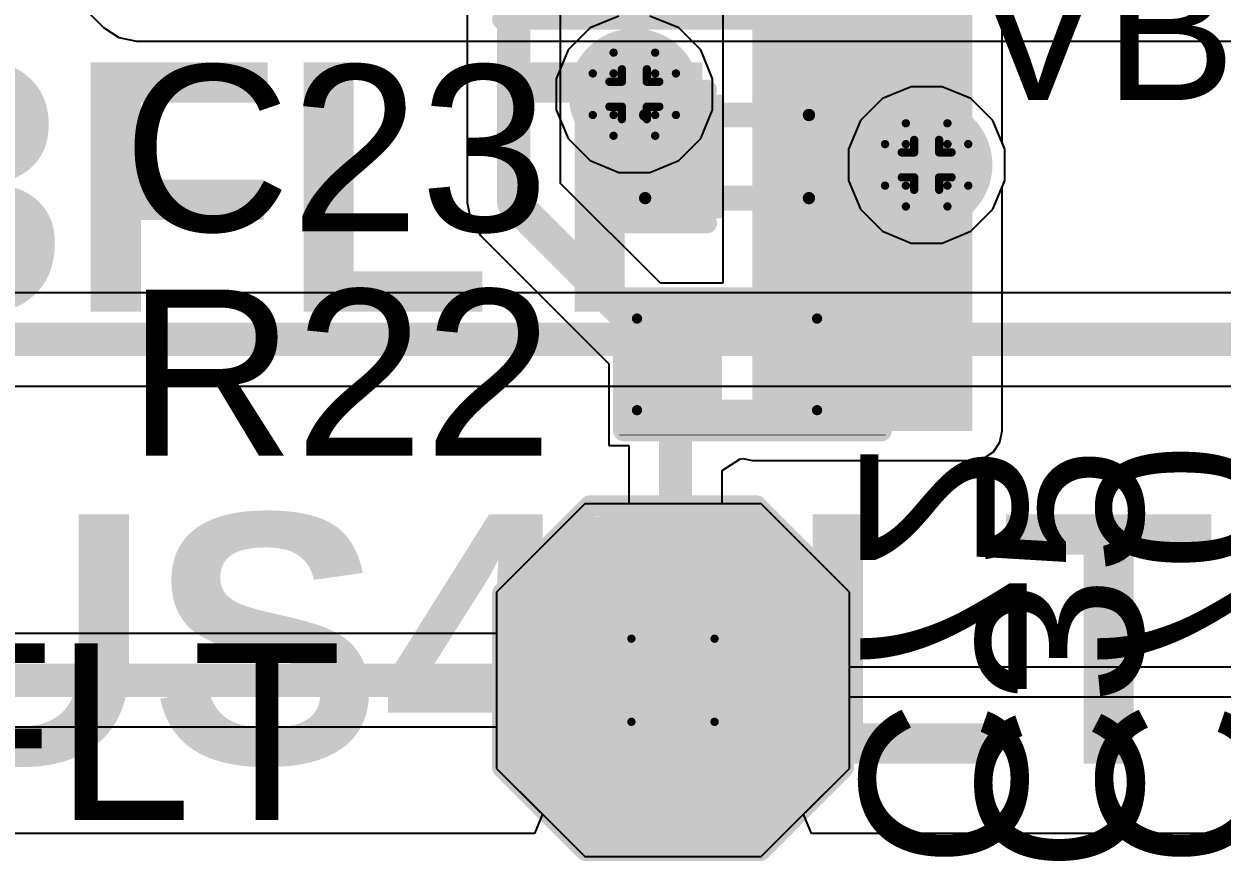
# Model space of a CAD drawing. Header units: inches. Extents: x -0.1 to 17.9, y -0.8 to 4.8.
# Drawn here: x 1.8409 to 2.129, y 3.2155 to 3.4169 of the extents above; entities that cross this region are included whole.
import ezdxf

# ---------------------------------------------------------------- set-up
doc = ezdxf.new("R2010")
doc.units = ezdxf.units.IN
doc.header["$MEASUREMENT"] = 0
for name, color, linetype in [('Bottom Layer 1', 5, 'Continuous'), ('Bottom Overlay', 54, 'Continuous'), ('Bottom Solder', 6, 'Continuous'), ('Drill Drawing', 1, 'Continuous'), ('GND+Signal', 16, 'Continuous'), ('Multi-Layer', 9, 'Continuous'), ('Pad Holes', 156, 'Continuous'), ('PWR+Signal', 76, 'Continuous'), ('Top 3D Body', 56, 'Continuous'), ('Top Layer 1', 1, 'Continuous'), ('Top Overlay', 2, 'Continuous'), ('Top Paste', 8, 'Continuous'), ('Top Solder', 216, 'Continuous'), ('Via Holes', 16, 'Continuous')]:
    doc.layers.add(name, color=color, linetype=linetype)
doc.styles.add('Arial', font='', dxfattribs={"height": 0.2})
doc.styles.add('Arial_Bold', font='', dxfattribs={"height": 0.2})
doc.styles.get('Arial').set_extended_font_data('Arial')
doc.styles.get('Arial_Bold').set_extended_font_data('Arial', bold=True)

# ---------------------------------------------------------------- blocks, each defined once
blk = doc.blocks.new('R___0402_142')
at = {"layer": 'Top Layer 1'}
for points in [[(-0.0275, -0.0125), (-0.0275, 0.0125), (-0.0095, 0.0125), (-0.0095, -0.0125)], [(0.0095, -0.0125), (0.0095, 0.0125), (0.0275, 0.0125), (0.0275, -0.0125)]]:
    blk.add_hatch(color=1, dxfattribs=at).paths.add_polyline_path(points)
at = {"layer": 'Top Paste'}
for points in [[(-0.0275, -0.0125), (-0.0275, 0.0125), (-0.0095, 0.0125), (-0.0095, -0.0125)], [(0.0095, -0.0125), (0.0095, 0.0125), (0.0275, 0.0125), (0.0275, -0.0125)]]:
    blk.add_hatch(color=8, dxfattribs=at).paths.add_polyline_path(points)
at = {"layer": 'Top Solder'}
for points in [[(-0.02967, -0.01467), (-0.02967, 0.01467), (-0.00733, 0.01467), (-0.00733, -0.01467)], [(0.00733, -0.01467), (0.00733, 0.01467), (0.02967, 0.01467), (0.02967, -0.01467)]]:
    blk.add_hatch(color=216, dxfattribs=at).paths.add_polyline_path(points)
at = {"layer": 'Top Overlay'}
for points in [[(-0.031, -0.016, 0.005, 0.005, 0), (-0.031, 0.016, 0.005, 0.005, 0)], [(-0.031, 0.016, 0.005, 0.005, 0), (0.031, 0.016, 0.005, 0.005, 0)], [(0.031, -0.016, 0.005, 0.005, 0), (0.031, 0.016, 0.005, 0.005, 0)], [(-0.031, -0.016, 0.005, 0.005, 0), (0.031, -0.016, 0.005, 0.005, 0)], [(-0.032, -0.017, 0.000127, 0.000127, 0), (0.032, -0.017, 0.000127, 0.000127, 0)]]:
    blk.add_lwpolyline(points, format="xyseb", dxfattribs=at)
for points in [[(-0.03225, 0.016, 0.0025, 0.0025, 1), (-0.02975, 0.016, 0.0025, 0.0025, 1)], [(-0.03225, 0.016, 0.0025, 0.0025, 1), (-0.02975, 0.016, 0.0025, 0.0025, 1)], [(0.02975, 0.016, 0.0025, 0.0025, 1), (0.03225, 0.016, 0.0025, 0.0025, 1)], [(0.02975, 0.016, 0.0025, 0.0025, 1), (0.03225, 0.016, 0.0025, 0.0025, 1)], [(-0.03225, -0.016, 0.0025, 0.0025, 1), (-0.02975, -0.016, 0.0025, 0.0025, 1)], [(-0.03225, -0.016, 0.0025, 0.0025, 1), (-0.02975, -0.016, 0.0025, 0.0025, 1)], [(0.02975, -0.016, 0.0025, 0.0025, 1), (0.03225, -0.016, 0.0025, 0.0025, 1)], [(0.02975, -0.016, 0.0025, 0.0025, 1), (0.03225, -0.016, 0.0025, 0.0025, 1)], [(-0.03203, -0.017, 0.0000635, 0.0000635, 1), (-0.03197, -0.017, 0.0000635, 0.0000635, 1)], [(0.03197, -0.017, 0.0000635, 0.0000635, 1), (0.03203, -0.017, 0.0000635, 0.0000635, 1)]]:
    blk.add_lwpolyline(points, format="xyseb", close=True, dxfattribs=at)
blk = doc.blocks.new('TSOT_25_164')
at = {"layer": 'Top Layer 1'}
for points in [[(-0.0236, 0.05118), (-0.0236, 0.02362), (-0.06297, 0.02362), (-0.06297, 0.05118)], [(0.06297, 0.05118), (0.06297, 0.02362), (0.0236, 0.02362), (0.0236, 0.05118)], [(-0.0236, 0.01378), (-0.0236, -0.01378), (-0.06297, -0.01378), (-0.06297, 0.01378)], [(-0.0236, -0.02362), (-0.0236, -0.05118), (-0.06297, -0.05118), (-0.06297, -0.02362)], [(0.06297, -0.02362), (0.06297, -0.05118), (0.0236, -0.05118), (0.0236, -0.02362)]]:
    blk.add_hatch(color=1, dxfattribs=at).paths.add_polyline_path(points)
at = {"layer": 'Top Paste'}
for points in [[(-0.0236, 0.05118), (-0.0236, 0.02362), (-0.06297, 0.02362), (-0.06297, 0.05118)], [(0.06297, 0.05118), (0.06297, 0.02362), (0.0236, 0.02362), (0.0236, 0.05118)], [(-0.0236, 0.01378), (-0.0236, -0.01378), (-0.06297, -0.01378), (-0.06297, 0.01378)], [(-0.0236, -0.02362), (-0.0236, -0.05118), (-0.06297, -0.05118), (-0.06297, -0.02362)], [(0.06297, -0.02362), (0.06297, -0.05118), (0.0236, -0.05118), (0.0236, -0.02362)]]:
    blk.add_hatch(color=8, dxfattribs=at).paths.add_polyline_path(points)
at = {"layer": 'Top Solder'}
for points in [[(-0.0196, 0.05518), (-0.0196, 0.01962), (-0.06697, 0.01962), (-0.06697, 0.05518)], [(0.06697, 0.05518), (0.06697, 0.01962), (0.0196, 0.01962), (0.0196, 0.05518)], [(-0.0196, 0.01778), (-0.0196, -0.01778), (-0.06697, -0.01778), (-0.06697, 0.01778)], [(-0.0196, -0.01962), (-0.0196, -0.05518), (-0.06697, -0.05518), (-0.06697, -0.01962)], [(0.06697, -0.01962), (0.06697, -0.05518), (0.0196, -0.05518), (0.0196, -0.01962)]]:
    blk.add_hatch(color=216, dxfattribs=at).paths.add_polyline_path(points)
at = {"layer": 'Top Overlay'}
for points in [[(-0.046, 0.061, 0.005, 0.005, 0), (0.046, 0.061, 0.005, 0.005, 0)], [(-0.075, 0.033, 0.005, 0.005, 0), (-0.075, 0.043, 0.005, 0.005, 0)], [(-0.075, 0.043, 0.005, 0.005, 0), (-0.07, 0.038, 0.005, 0.005, 0)], [(-0.075, 0.033, 0.005, 0.005, 0), (-0.07, 0.038, 0.005, 0.005, 0)], [(-0.046, -0.061, 0.005, 0.005, 0), (0.046, -0.061, 0.005, 0.005, 0)]]:
    blk.add_lwpolyline(points, format="xyseb", dxfattribs=at)
for points in [[(-0.04725, 0.061, 0.0025, 0.0025, 1), (-0.04475, 0.061, 0.0025, 0.0025, 1)], [(0.04475, 0.061, 0.0025, 0.0025, 1), (0.04725, 0.061, 0.0025, 0.0025, 1)], [(-0.07625, 0.043, 0.0025, 0.0025, 1), (-0.07375, 0.043, 0.0025, 0.0025, 1)], [(-0.07625, 0.043, 0.0025, 0.0025, 1), (-0.07375, 0.043, 0.0025, 0.0025, 1)], [(-0.07125, 0.038, 0.0025, 0.0025, 1), (-0.06875, 0.038, 0.0025, 0.0025, 1)], [(-0.07125, 0.038, 0.0025, 0.0025, 1), (-0.06875, 0.038, 0.0025, 0.0025, 1)], [(-0.07625, 0.033, 0.0025, 0.0025, 1), (-0.07375, 0.033, 0.0025, 0.0025, 1)], [(-0.07625, 0.033, 0.0025, 0.0025, 1), (-0.07375, 0.033, 0.0025, 0.0025, 1)], [(-0.04725, -0.061, 0.0025, 0.0025, 1), (-0.04475, -0.061, 0.0025, 0.0025, 1)], [(0.04475, -0.061, 0.0025, 0.0025, 1), (0.04725, -0.061, 0.0025, 0.0025, 1)]]:
    blk.add_lwpolyline(points, format="xyseb", close=True, dxfattribs=at)
blk = doc.blocks.new('T____P______TH_1_8___H_________0_92___191')
at = {"layer": 'Bottom Layer 1'}
blk.add_hatch(color=5, dxfattribs=at).paths.add_polyline_path([(0.01772, 0.03543), (-0.01772, 0.03543), (-0.03543, 0.01772), (-0.03543, -0.01772), (-0.01772, -0.03543), (0.01772, -0.03543), (0.03543, -0.01772), (0.03543, 0.01772)])
at = {"layer": 'Bottom Solder'}
blk.add_hatch(color=6, dxfattribs=at).paths.add_polyline_path([(0.01972, 0.03943), (-0.01972, 0.03943), (-0.03943, 0.01972), (-0.03943, -0.01972), (-0.01972, -0.03943), (0.01972, -0.03943), (0.03943, -0.01972), (0.03943, 0.01972)])
at = {"layer": 'GND+Signal'}
blk.add_hatch(color=16, dxfattribs=at).paths.add_polyline_path([(0.01772, 0.03543), (-0.01772, 0.03543), (-0.03543, 0.01772), (-0.03543, -0.01772), (-0.01772, -0.03543), (0.01772, -0.03543), (0.03543, -0.01772), (0.03543, 0.01772)])
at = {"layer": 'Multi-Layer'}
blk.add_hatch(color=9, dxfattribs=at).paths.add_polyline_path([(0.01772, 0.03543), (-0.01772, 0.03543), (-0.03543, 0.01772), (-0.03543, -0.01772), (-0.01772, -0.03543), (0.01772, -0.03543), (0.03543, -0.01772), (0.03543, 0.01772)])
at = {"layer": 'Pad Holes'}
h = blk.add_hatch(color=7, dxfattribs=at)
edge = h.paths.add_edge_path()
edge.add_arc((0, 0), 0.01811, 0, 360)
at = {"layer": 'PWR+Signal'}
blk.add_hatch(color=76, dxfattribs=at).paths.add_polyline_path([(0.01772, 0.03543), (-0.01772, 0.03543), (-0.03543, 0.01772), (-0.03543, -0.01772), (-0.01772, -0.03543), (0.01772, -0.03543), (0.03543, -0.01772), (0.03543, 0.01772)])
at = {"layer": 'Top Layer 1'}
blk.add_hatch(color=1, dxfattribs=at).paths.add_polyline_path([(0.01772, 0.03543), (-0.01772, 0.03543), (-0.03543, 0.01772), (-0.03543, -0.01772), (-0.01772, -0.03543), (0.01772, -0.03543), (0.03543, -0.01772), (0.03543, 0.01772)])
at = {"layer": 'Top Solder'}
blk.add_hatch(color=216, dxfattribs=at).paths.add_polyline_path([(0.01972, 0.03943), (-0.01972, 0.03943), (-0.03943, 0.01972), (-0.03943, -0.01972), (-0.01972, -0.03943), (0.01972, -0.03943), (0.03943, -0.01972), (0.03943, 0.01972)])
at = {"layer": 'Top Overlay'}
for points in [[(-0.041, 0.021, 0.005, 0.005, 0), (-0.02, 0.042, 0.005, 0.005, 0)], [(-0.02, 0.042, 0.005, 0.005, 0), (0.02, 0.042, 0.005, 0.005, 0)], [(0.02, 0.042, 0.005, 0.005, 0), (0.041, 0.021, 0.005, 0.005, 0)], [(-0.041, -0.021, 0.005, 0.005, 0), (-0.041, 0.021, 0.005, 0.005, 0)], [(0.041, -0.021, 0.005, 0.005, 0), (0.041, 0.021, 0.005, 0.005, 0)], [(-0.041, -0.021, 0.005, 0.005, 0), (-0.021, -0.041, 0.005, 0.005, 0)], [(0.021, -0.041, 0.005, 0.005, 0), (0.041, -0.021, 0.005, 0.005, 0)], [(-0.02, -0.041, 0.005, 0.005, 0), (0.021, -0.041, 0.005, 0.005, 0)]]:
    blk.add_lwpolyline(points, format="xyseb", dxfattribs=at)
for points in [[(-0.02125, 0.042, 0.0025, 0.0025, 1), (-0.01875, 0.042, 0.0025, 0.0025, 1)], [(-0.02125, 0.042, 0.0025, 0.0025, 1), (-0.01875, 0.042, 0.0025, 0.0025, 1)], [(0.01875, 0.042, 0.0025, 0.0025, 1), (0.02125, 0.042, 0.0025, 0.0025, 1)], [(0.01875, 0.042, 0.0025, 0.0025, 1), (0.02125, 0.042, 0.0025, 0.0025, 1)], [(-0.04225, 0.021, 0.0025, 0.0025, 1), (-0.03975, 0.021, 0.0025, 0.0025, 1)], [(-0.04225, 0.021, 0.0025, 0.0025, 1), (-0.03975, 0.021, 0.0025, 0.0025, 1)], [(0.03975, 0.021, 0.0025, 0.0025, 1), (0.04225, 0.021, 0.0025, 0.0025, 1)], [(0.03975, 0.021, 0.0025, 0.0025, 1), (0.04225, 0.021, 0.0025, 0.0025, 1)], [(-0.04225, -0.021, 0.0025, 0.0025, 1), (-0.03975, -0.021, 0.0025, 0.0025, 1)], [(-0.04225, -0.021, 0.0025, 0.0025, 1), (-0.03975, -0.021, 0.0025, 0.0025, 1)], [(0.03975, -0.021, 0.0025, 0.0025, 1), (0.04225, -0.021, 0.0025, 0.0025, 1)], [(0.03975, -0.021, 0.0025, 0.0025, 1), (0.04225, -0.021, 0.0025, 0.0025, 1)], [(-0.02225, -0.041, 0.0025, 0.0025, 1), (-0.01975, -0.041, 0.0025, 0.0025, 1)], [(-0.02125, -0.041, 0.0025, 0.0025, 1), (-0.01875, -0.041, 0.0025, 0.0025, 1)], [(0.01975, -0.041, 0.0025, 0.0025, 1), (0.02225, -0.041, 0.0025, 0.0025, 1)], [(0.01975, -0.041, 0.0025, 0.0025, 1), (0.02225, -0.041, 0.0025, 0.0025, 1)]]:
    blk.add_lwpolyline(points, format="xyseb", close=True, dxfattribs=at)
blk = doc.blocks.new('C___0402_225')
at = {"layer": 'Top Layer 1'}
for points in [[(-0.0275, -0.0125), (-0.0275, 0.0125), (-0.0095, 0.0125), (-0.0095, -0.0125)], [(0.0095, -0.0125), (0.0095, 0.0125), (0.0275, 0.0125), (0.0275, -0.0125)]]:
    blk.add_hatch(color=1, dxfattribs=at).paths.add_polyline_path(points)
at = {"layer": 'Top Paste'}
for points in [[(-0.0275, -0.0125), (-0.0275, 0.0125), (-0.0095, 0.0125), (-0.0095, -0.0125)], [(0.0095, -0.0125), (0.0095, 0.0125), (0.0275, 0.0125), (0.0275, -0.0125)]]:
    blk.add_hatch(color=8, dxfattribs=at).paths.add_polyline_path(points)
at = {"layer": 'Top Solder'}
for points in [[(-0.02986, -0.01486), (-0.02986, 0.01486), (-0.00714, 0.01486), (-0.00714, -0.01486)], [(0.00714, -0.01486), (0.00714, 0.01486), (0.02986, 0.01486), (0.02986, -0.01486)]]:
    blk.add_hatch(color=216, dxfattribs=at).paths.add_polyline_path(points)
at = {"layer": 'Top Overlay'}
for points in [[(-0.011, 0.016, 0.005, 0.005, 0), (-0.031, 0.016, 0.005, 0.005, 0)], [(-0.031, 0.016, 0.005, 0.005, 0), (-0.031, -0.016, 0.005, 0.005, 0)], [(0.031, 0.016, 0.005, 0.005, 0), (0.011, 0.016, 0.005, 0.005, 0)], [(0.031, 0.016, 0.005, 0.005, 0), (0.031, -0.016, 0.005, 0.005, 0)], [(-0.011, -0.016, 0.005, 0.005, 0), (-0.031, -0.016, 0.005, 0.005, 0)], [(0.031, -0.016, 0.005, 0.005, 0), (0.011, -0.016, 0.005, 0.005, 0)]]:
    blk.add_lwpolyline(points, format="xyseb", dxfattribs=at)
for points in [[(-0.03225, 0.016, 0.0025, 0.0025, 1), (-0.02975, 0.016, 0.0025, 0.0025, 1)], [(-0.03225, 0.016, 0.0025, 0.0025, 1), (-0.02975, 0.016, 0.0025, 0.0025, 1)], [(-0.01225, 0.016, 0.0025, 0.0025, 1), (-0.00975, 0.016, 0.0025, 0.0025, 1)], [(0.00975, 0.016, 0.0025, 0.0025, 1), (0.01225, 0.016, 0.0025, 0.0025, 1)], [(0.02975, 0.016, 0.0025, 0.0025, 1), (0.03225, 0.016, 0.0025, 0.0025, 1)], [(0.02975, 0.016, 0.0025, 0.0025, 1), (0.03225, 0.016, 0.0025, 0.0025, 1)], [(-0.03225, -0.016, 0.0025, 0.0025, 1), (-0.02975, -0.016, 0.0025, 0.0025, 1)], [(-0.03225, -0.016, 0.0025, 0.0025, 1), (-0.02975, -0.016, 0.0025, 0.0025, 1)], [(-0.01225, -0.016, 0.0025, 0.0025, 1), (-0.00975, -0.016, 0.0025, 0.0025, 1)], [(0.00975, -0.016, 0.0025, 0.0025, 1), (0.01225, -0.016, 0.0025, 0.0025, 1)], [(0.02975, -0.016, 0.0025, 0.0025, 1), (0.03225, -0.016, 0.0025, 0.0025, 1)], [(0.02975, -0.016, 0.0025, 0.0025, 1), (0.03225, -0.016, 0.0025, 0.0025, 1)]]:
    blk.add_lwpolyline(points, format="xyseb", close=True, dxfattribs=at)

msp = doc.modelspace()

# ---------------------------------------------------------------- hatches: boundary and pattern name
at = {"layer": 'Bottom Layer 1'}
h = msp.add_hatch(color=5, dxfattribs=at)
edge = h.paths.add_edge_path()
edge.add_arc((1.98771, 3.4), 0.01181, 0, 360)
h = msp.add_hatch(color=5, dxfattribs=at)
edge = h.paths.add_edge_path()
edge.add_arc((2.058, 3.383), 0.01181, 0, 360)
at = {"layer": 'Bottom Solder'}
h = msp.add_hatch(color=6, dxfattribs=at)
edge = h.paths.add_edge_path()
edge.add_arc((1.98771, 3.4), 0.01581, 0, 360)
h = msp.add_hatch(color=6, dxfattribs=at)
edge = h.paths.add_edge_path()
edge.add_arc((2.058, 3.383), 0.01581, 0, 360)
at = {"layer": 'GND+Signal'}
h = msp.add_hatch(color=16, dxfattribs=at)
edge = h.paths.add_edge_path()
edge.add_arc((1.98771, 3.4), 0.01181, 0, 360)
h = msp.add_hatch(color=16, dxfattribs=at)
edge = h.paths.add_edge_path()
edge.add_arc((2.058, 3.383), 0.01181, 0, 360)
at = {"layer": 'Pad Holes'}
h = msp.add_hatch(color=7, dxfattribs=at)
edge = h.paths.add_edge_path()
edge.add_arc((1.99031, 3.395), 0.0015, 0, 360)
h = msp.add_hatch(color=7, dxfattribs=at)
edge = h.paths.add_edge_path()
edge.add_arc((2.02969, 3.395), 0.0015, 0, 360)
h = msp.add_hatch(color=7, dxfattribs=at)
edge = h.paths.add_edge_path()
edge.add_arc((1.99031, 3.375), 0.0015, 0, 360)
h = msp.add_hatch(color=7, dxfattribs=at)
edge = h.paths.add_edge_path()
edge.add_arc((2.02969, 3.375), 0.0015, 0, 360)
h = msp.add_hatch(color=7, dxfattribs=at)
edge = h.paths.add_edge_path()
edge.add_arc((1.98835, 3.34602), 0.00125, 0, 360)
h = msp.add_hatch(color=7, dxfattribs=at)
edge = h.paths.add_edge_path()
edge.add_arc((2.03165, 3.34602), 0.00125, 0, 360)
h = msp.add_hatch(color=7, dxfattribs=at)
edge = h.paths.add_edge_path()
edge.add_arc((1.98835, 3.32398), 0.00125, 0, 360)
h = msp.add_hatch(color=7, dxfattribs=at)
edge = h.paths.add_edge_path()
edge.add_arc((2.03165, 3.32398), 0.00125, 0, 360)
at = {"layer": 'PWR+Signal'}
h = msp.add_hatch(color=76, dxfattribs=at)
edge = h.paths.add_edge_path()
edge.add_arc((1.98771, 3.4), 0.01181, 0, 360)
h = msp.add_hatch(color=76, dxfattribs=at)
edge = h.paths.add_edge_path()
edge.add_arc((2.058, 3.383), 0.01181, 0, 360)
at = {"layer": 'Top 3D Body'}
h = msp.add_hatch(color=56, dxfattribs=at)
edge = h.paths.add_edge_path()
edge.add_arc((1.99031, 3.395), 0.0015, 0, 360)
h = msp.add_hatch(color=56, dxfattribs=at)
edge = h.paths.add_edge_path()
edge.add_arc((2.02969, 3.395), 0.0015, 0, 360)
h = msp.add_hatch(color=56, dxfattribs=at)
edge = h.paths.add_edge_path()
edge.add_arc((1.99031, 3.375), 0.0015, 0, 360)
h = msp.add_hatch(color=56, dxfattribs=at)
edge = h.paths.add_edge_path()
edge.add_arc((2.02969, 3.375), 0.0015, 0, 360)
h = msp.add_hatch(color=56, dxfattribs=at)
edge = h.paths.add_edge_path()
edge.add_arc((1.98835, 3.34602), 0.00125, 0, 360)
h = msp.add_hatch(color=56, dxfattribs=at)
edge = h.paths.add_edge_path()
edge.add_arc((2.03165, 3.34602), 0.00125, 0, 360)
h = msp.add_hatch(color=56, dxfattribs=at)
edge = h.paths.add_edge_path()
edge.add_arc((1.98835, 3.32398), 0.00125, 0, 360)
h = msp.add_hatch(color=56, dxfattribs=at)
edge = h.paths.add_edge_path()
edge.add_arc((2.03165, 3.32398), 0.00125, 0, 360)
at = {"layer": 'Top Layer 1'}
msp.add_hatch(color=1, dxfattribs=at).paths.add_polyline_path([(2.0161, 3.319), (2.069, 3.319), (2.069, 3.461), (2.0161, 3.461)])
h = msp.add_hatch(color=1, dxfattribs=at)
edge = h.paths.add_edge_path()
edge.add_arc((1.98771, 3.4), 0.01181, 0, 360)
h = msp.add_hatch(color=1, dxfattribs=at)
edge = h.paths.add_edge_path()
edge.add_arc((2.058, 3.383), 0.01181, 0, 360)
at = {"layer": 'Via Holes'}
h = msp.add_hatch(color=7, dxfattribs=at)
edge = h.paths.add_edge_path()
edge.add_arc((1.98771, 3.4), 0.00591, 0, 360)
h = msp.add_hatch(color=7, dxfattribs=at)
edge = h.paths.add_edge_path()
edge.add_arc((2.058, 3.383), 0.00591, 0, 360)

# ---------------------------------------------------------------- linework, layer by layer
at = {"layer": 'Bottom Layer 1'}
for p, q in [((2.05426, 3.40181), (2.04734, 3.39895)), ((2.06174, 3.40181), (2.05426, 3.40181)), ((2.06866, 3.39895), (2.06174, 3.40181)), ((2.04734, 3.39895), (2.04205, 3.39366)), ((2.07395, 3.39366), (2.06866, 3.39895)), ((2.04205, 3.39366), (2.03919, 3.38674)), ((2.07681, 3.38674), (2.07395, 3.39366)), ((2.03919, 3.38674), (2.03919, 3.37926)), ((2.07681, 3.37926), (2.07681, 3.38674)), ((2.03919, 3.37926), (2.04205, 3.37234)), ((2.07395, 3.37234), (2.07681, 3.37926)), ((2.04205, 3.37234), (2.04734, 3.36705)), ((2.06866, 3.36705), (2.07395, 3.37234)), ((2.04734, 3.36705), (2.05426, 3.36419)), ((2.06174, 3.36419), (2.06866, 3.36705)), ((2.05426, 3.36419), (2.06174, 3.36419)), ((1.97578, 3.30143), (1.95457, 3.28022)), ((2.01822, 3.30143), (1.97578, 3.30143)), ((2.03943, 3.28022), (2.01822, 3.30143)), ((1.95457, 3.28022), (1.95457, 3.23778)), ((2.03943, 3.23778), (2.03943, 3.28022)), ((1.95457, 3.23778), (1.97578, 3.21657)), ((2.01822, 3.21657), (2.03943, 3.23778)), ((1.97578, 3.21657), (2.01822, 3.21657))]:
    msp.add_line(p, q, dxfattribs=at)
at = {"layer": 'Drill Drawing'}
for points in [[(1.98271, 3.405, 0.002, 0.002, 0), (1.98271, 3.41, 0.002, 0.002, 0)], [(1.98271, 3.41, 0.002, 0.002, 0), (1.99271, 3.41, 0.002, 0.002, 0)], [(1.99271, 3.405, 0.002, 0.002, 0), (1.99271, 3.41, 0.002, 0.002, 0)], [(1.97771, 3.395, 0.002, 0.002, 0), (1.97771, 3.405, 0.002, 0.002, 0)], [(1.97771, 3.405, 0.002, 0.002, 0), (1.98271, 3.405, 0.002, 0.002, 0)], [(1.98471, 3.403, 0.002, 0.002, 0), (1.98471, 3.406, 0.002, 0.002, 0)], [(1.98471, 3.406, 0.002, 0.002, 0), (1.99071, 3.406, 0.002, 0.002, 0)], [(1.99071, 3.403, 0.002, 0.002, 0), (1.99071, 3.406, 0.002, 0.002, 0)], [(1.99271, 3.405, 0.002, 0.002, 0), (1.99771, 3.405, 0.002, 0.002, 0)], [(1.99771, 3.395, 0.002, 0.002, 0), (1.99771, 3.405, 0.002, 0.002, 0)], [(1.98171, 3.397, 0.002, 0.002, 0), (1.98171, 3.403, 0.002, 0.002, 0)], [(1.98171, 3.403, 0.002, 0.002, 0), (1.98471, 3.403, 0.002, 0.002, 0)], [(1.99071, 3.403, 0.002, 0.002, 0), (1.99371, 3.403, 0.002, 0.002, 0)], [(1.99371, 3.397, 0.002, 0.002, 0), (1.99371, 3.403, 0.002, 0.002, 0)], [(1.98171, 3.397, 0.002, 0.002, 0), (1.98471, 3.397, 0.002, 0.002, 0)], [(1.98471, 3.394, 0.002, 0.002, 0), (1.98471, 3.397, 0.002, 0.002, 0)], [(1.99071, 3.397, 0.002, 0.002, 0), (1.99371, 3.397, 0.002, 0.002, 0)], [(1.99071, 3.394, 0.002, 0.002, 0), (1.99071, 3.397, 0.002, 0.002, 0)], [(1.97771, 3.395, 0.002, 0.002, 0), (1.98271, 3.395, 0.002, 0.002, 0)], [(1.98271, 3.39, 0.002, 0.002, 0), (1.98271, 3.395, 0.002, 0.002, 0)], [(1.98471, 3.394, 0.002, 0.002, 0), (1.99071, 3.394, 0.002, 0.002, 0)], [(1.99271, 3.395, 0.002, 0.002, 0), (1.99771, 3.395, 0.002, 0.002, 0)], [(1.99271, 3.39, 0.002, 0.002, 0), (1.99271, 3.395, 0.002, 0.002, 0)], [(2.053, 3.388, 0.002, 0.002, 0), (2.053, 3.393, 0.002, 0.002, 0)], [(2.053, 3.393, 0.002, 0.002, 0), (2.063, 3.393, 0.002, 0.002, 0)], [(2.063, 3.388, 0.002, 0.002, 0), (2.063, 3.393, 0.002, 0.002, 0)], [(1.98271, 3.39, 0.002, 0.002, 0), (1.99271, 3.39, 0.002, 0.002, 0)], [(2.048, 3.378, 0.002, 0.002, 0), (2.048, 3.388, 0.002, 0.002, 0)], [(2.048, 3.388, 0.002, 0.002, 0), (2.053, 3.388, 0.002, 0.002, 0)], [(2.055, 3.386, 0.002, 0.002, 0), (2.055, 3.389, 0.002, 0.002, 0)], [(2.055, 3.389, 0.002, 0.002, 0), (2.061, 3.389, 0.002, 0.002, 0)], [(2.061, 3.386, 0.002, 0.002, 0), (2.061, 3.389, 0.002, 0.002, 0)], [(2.063, 3.388, 0.002, 0.002, 0), (2.068, 3.388, 0.002, 0.002, 0)], [(2.068, 3.378, 0.002, 0.002, 0), (2.068, 3.388, 0.002, 0.002, 0)], [(2.052, 3.38, 0.002, 0.002, 0), (2.052, 3.386, 0.002, 0.002, 0)], [(2.052, 3.386, 0.002, 0.002, 0), (2.055, 3.386, 0.002, 0.002, 0)], [(2.061, 3.386, 0.002, 0.002, 0), (2.064, 3.386, 0.002, 0.002, 0)], [(2.064, 3.38, 0.002, 0.002, 0), (2.064, 3.386, 0.002, 0.002, 0)], [(2.052, 3.38, 0.002, 0.002, 0), (2.055, 3.38, 0.002, 0.002, 0)], [(2.055, 3.377, 0.002, 0.002, 0), (2.055, 3.38, 0.002, 0.002, 0)], [(2.061, 3.38, 0.002, 0.002, 0), (2.064, 3.38, 0.002, 0.002, 0)], [(2.061, 3.377, 0.002, 0.002, 0), (2.061, 3.38, 0.002, 0.002, 0)], [(2.048, 3.378, 0.002, 0.002, 0), (2.053, 3.378, 0.002, 0.002, 0)], [(2.053, 3.373, 0.002, 0.002, 0), (2.053, 3.378, 0.002, 0.002, 0)], [(2.055, 3.377, 0.002, 0.002, 0), (2.061, 3.377, 0.002, 0.002, 0)], [(2.063, 3.378, 0.002, 0.002, 0), (2.068, 3.378, 0.002, 0.002, 0)], [(2.063, 3.373, 0.002, 0.002, 0), (2.063, 3.378, 0.002, 0.002, 0)], [(2.053, 3.373, 0.002, 0.002, 0), (2.063, 3.373, 0.002, 0.002, 0)], [(1.987, 3.269, 0.002, 0.002, 0), (2.007, 3.269, 0.002, 0.002, 0)], [(1.987, 3.249, 0.002, 0.002, 0), (1.987, 3.269, 0.002, 0.002, 0)], [(2.007, 3.249, 0.002, 0.002, 0), (2.007, 3.269, 0.002, 0.002, 0)], [(1.987, 3.249, 0.002, 0.002, 0), (2.007, 3.249, 0.002, 0.002, 0)]]:
    msp.add_lwpolyline(points, format="xyseb", dxfattribs=at)
for points in [[(1.98221, 3.41, 0.001, 0.001, 1), (1.98321, 3.41, 0.001, 0.001, 1)], [(1.98221, 3.41, 0.001, 0.001, 1), (1.98321, 3.41, 0.001, 0.001, 1)], [(1.99221, 3.41, 0.001, 0.001, 1), (1.99321, 3.41, 0.001, 0.001, 1)], [(1.99221, 3.41, 0.001, 0.001, 1), (1.99321, 3.41, 0.001, 0.001, 1)], [(1.97721, 3.405, 0.001, 0.001, 1), (1.97821, 3.405, 0.001, 0.001, 1)], [(1.97721, 3.405, 0.001, 0.001, 1), (1.97821, 3.405, 0.001, 0.001, 1)], [(1.98221, 3.405, 0.001, 0.001, 1), (1.98321, 3.405, 0.001, 0.001, 1)], [(1.98221, 3.405, 0.001, 0.001, 1), (1.98321, 3.405, 0.001, 0.001, 1)], [(1.98421, 3.406, 0.001, 0.001, 1), (1.98521, 3.406, 0.001, 0.001, 1)], [(1.98421, 3.406, 0.001, 0.001, 1), (1.98521, 3.406, 0.001, 0.001, 1)], [(1.99021, 3.406, 0.001, 0.001, 1), (1.99121, 3.406, 0.001, 0.001, 1)], [(1.99021, 3.406, 0.001, 0.001, 1), (1.99121, 3.406, 0.001, 0.001, 1)], [(1.99221, 3.405, 0.001, 0.001, 1), (1.99321, 3.405, 0.001, 0.001, 1)], [(1.99221, 3.405, 0.001, 0.001, 1), (1.99321, 3.405, 0.001, 0.001, 1)], [(1.99721, 3.405, 0.001, 0.001, 1), (1.99821, 3.405, 0.001, 0.001, 1)], [(1.99721, 3.405, 0.001, 0.001, 1), (1.99821, 3.405, 0.001, 0.001, 1)], [(1.98121, 3.403, 0.001, 0.001, 1), (1.98221, 3.403, 0.001, 0.001, 1)], [(1.98121, 3.403, 0.001, 0.001, 1), (1.98221, 3.403, 0.001, 0.001, 1)], [(1.98421, 3.403, 0.001, 0.001, 1), (1.98521, 3.403, 0.001, 0.001, 1)], [(1.98421, 3.403, 0.001, 0.001, 1), (1.98521, 3.403, 0.001, 0.001, 1)], [(1.99021, 3.403, 0.001, 0.001, 1), (1.99121, 3.403, 0.001, 0.001, 1)], [(1.99021, 3.403, 0.001, 0.001, 1), (1.99121, 3.403, 0.001, 0.001, 1)], [(1.99321, 3.403, 0.001, 0.001, 1), (1.99421, 3.403, 0.001, 0.001, 1)], [(1.99321, 3.403, 0.001, 0.001, 1), (1.99421, 3.403, 0.001, 0.001, 1)], [(1.98121, 3.397, 0.001, 0.001, 1), (1.98221, 3.397, 0.001, 0.001, 1)], [(1.98121, 3.397, 0.001, 0.001, 1), (1.98221, 3.397, 0.001, 0.001, 1)], [(1.98421, 3.397, 0.001, 0.001, 1), (1.98521, 3.397, 0.001, 0.001, 1)], [(1.98421, 3.397, 0.001, 0.001, 1), (1.98521, 3.397, 0.001, 0.001, 1)], [(1.99021, 3.397, 0.001, 0.001, 1), (1.99121, 3.397, 0.001, 0.001, 1)], [(1.99021, 3.397, 0.001, 0.001, 1), (1.99121, 3.397, 0.001, 0.001, 1)], [(1.99321, 3.397, 0.001, 0.001, 1), (1.99421, 3.397, 0.001, 0.001, 1)], [(1.99321, 3.397, 0.001, 0.001, 1), (1.99421, 3.397, 0.001, 0.001, 1)], [(1.97721, 3.395, 0.001, 0.001, 1), (1.97821, 3.395, 0.001, 0.001, 1)], [(1.97721, 3.395, 0.001, 0.001, 1), (1.97821, 3.395, 0.001, 0.001, 1)], [(1.98221, 3.395, 0.001, 0.001, 1), (1.98321, 3.395, 0.001, 0.001, 1)], [(1.98221, 3.395, 0.001, 0.001, 1), (1.98321, 3.395, 0.001, 0.001, 1)], [(1.98421, 3.394, 0.001, 0.001, 1), (1.98521, 3.394, 0.001, 0.001, 1)], [(1.98421, 3.394, 0.001, 0.001, 1), (1.98521, 3.394, 0.001, 0.001, 1)], [(1.99021, 3.394, 0.001, 0.001, 1), (1.99121, 3.394, 0.001, 0.001, 1)], [(1.99021, 3.394, 0.001, 0.001, 1), (1.99121, 3.394, 0.001, 0.001, 1)], [(1.99221, 3.395, 0.001, 0.001, 1), (1.99321, 3.395, 0.001, 0.001, 1)], [(1.99221, 3.395, 0.001, 0.001, 1), (1.99321, 3.395, 0.001, 0.001, 1)], [(1.99721, 3.395, 0.001, 0.001, 1), (1.99821, 3.395, 0.001, 0.001, 1)], [(1.99721, 3.395, 0.001, 0.001, 1), (1.99821, 3.395, 0.001, 0.001, 1)], [(2.0525, 3.393, 0.001, 0.001, 1), (2.0535, 3.393, 0.001, 0.001, 1)], [(2.0525, 3.393, 0.001, 0.001, 1), (2.0535, 3.393, 0.001, 0.001, 1)], [(2.0625, 3.393, 0.001, 0.001, 1), (2.0635, 3.393, 0.001, 0.001, 1)], [(2.0625, 3.393, 0.001, 0.001, 1), (2.0635, 3.393, 0.001, 0.001, 1)], [(1.98221, 3.39, 0.001, 0.001, 1), (1.98321, 3.39, 0.001, 0.001, 1)], [(1.98221, 3.39, 0.001, 0.001, 1), (1.98321, 3.39, 0.001, 0.001, 1)], [(1.99221, 3.39, 0.001, 0.001, 1), (1.99321, 3.39, 0.001, 0.001, 1)], [(1.99221, 3.39, 0.001, 0.001, 1), (1.99321, 3.39, 0.001, 0.001, 1)], [(2.0475, 3.388, 0.001, 0.001, 1), (2.0485, 3.388, 0.001, 0.001, 1)], [(2.0475, 3.388, 0.001, 0.001, 1), (2.0485, 3.388, 0.001, 0.001, 1)], [(2.0525, 3.388, 0.001, 0.001, 1), (2.0535, 3.388, 0.001, 0.001, 1)], [(2.0525, 3.388, 0.001, 0.001, 1), (2.0535, 3.388, 0.001, 0.001, 1)], [(2.0545, 3.389, 0.001, 0.001, 1), (2.0555, 3.389, 0.001, 0.001, 1)], [(2.0545, 3.389, 0.001, 0.001, 1), (2.0555, 3.389, 0.001, 0.001, 1)], [(2.0605, 3.389, 0.001, 0.001, 1), (2.0615, 3.389, 0.001, 0.001, 1)], [(2.0605, 3.389, 0.001, 0.001, 1), (2.0615, 3.389, 0.001, 0.001, 1)], [(2.0625, 3.388, 0.001, 0.001, 1), (2.0635, 3.388, 0.001, 0.001, 1)], [(2.0625, 3.388, 0.001, 0.001, 1), (2.0635, 3.388, 0.001, 0.001, 1)], [(2.0675, 3.388, 0.001, 0.001, 1), (2.0685, 3.388, 0.001, 0.001, 1)], [(2.0675, 3.388, 0.001, 0.001, 1), (2.0685, 3.388, 0.001, 0.001, 1)], [(2.0515, 3.386, 0.001, 0.001, 1), (2.0525, 3.386, 0.001, 0.001, 1)], [(2.0515, 3.386, 0.001, 0.001, 1), (2.0525, 3.386, 0.001, 0.001, 1)], [(2.0545, 3.386, 0.001, 0.001, 1), (2.0555, 3.386, 0.001, 0.001, 1)], [(2.0545, 3.386, 0.001, 0.001, 1), (2.0555, 3.386, 0.001, 0.001, 1)], [(2.0605, 3.386, 0.001, 0.001, 1), (2.0615, 3.386, 0.001, 0.001, 1)], [(2.0605, 3.386, 0.001, 0.001, 1), (2.0615, 3.386, 0.001, 0.001, 1)], [(2.0635, 3.386, 0.001, 0.001, 1), (2.0645, 3.386, 0.001, 0.001, 1)], [(2.0635, 3.386, 0.001, 0.001, 1), (2.0645, 3.386, 0.001, 0.001, 1)], [(2.0515, 3.38, 0.001, 0.001, 1), (2.0525, 3.38, 0.001, 0.001, 1)], [(2.0515, 3.38, 0.001, 0.001, 1), (2.0525, 3.38, 0.001, 0.001, 1)], [(2.0545, 3.38, 0.001, 0.001, 1), (2.0555, 3.38, 0.001, 0.001, 1)], [(2.0545, 3.38, 0.001, 0.001, 1), (2.0555, 3.38, 0.001, 0.001, 1)], [(2.0605, 3.38, 0.001, 0.001, 1), (2.0615, 3.38, 0.001, 0.001, 1)], [(2.0605, 3.38, 0.001, 0.001, 1), (2.0615, 3.38, 0.001, 0.001, 1)], [(2.0635, 3.38, 0.001, 0.001, 1), (2.0645, 3.38, 0.001, 0.001, 1)], [(2.0635, 3.38, 0.001, 0.001, 1), (2.0645, 3.38, 0.001, 0.001, 1)], [(2.0475, 3.378, 0.001, 0.001, 1), (2.0485, 3.378, 0.001, 0.001, 1)], [(2.0475, 3.378, 0.001, 0.001, 1), (2.0485, 3.378, 0.001, 0.001, 1)], [(2.0525, 3.378, 0.001, 0.001, 1), (2.0535, 3.378, 0.001, 0.001, 1)], [(2.0525, 3.378, 0.001, 0.001, 1), (2.0535, 3.378, 0.001, 0.001, 1)], [(2.0545, 3.377, 0.001, 0.001, 1), (2.0555, 3.377, 0.001, 0.001, 1)], [(2.0545, 3.377, 0.001, 0.001, 1), (2.0555, 3.377, 0.001, 0.001, 1)], [(2.0605, 3.377, 0.001, 0.001, 1), (2.0615, 3.377, 0.001, 0.001, 1)], [(2.0605, 3.377, 0.001, 0.001, 1), (2.0615, 3.377, 0.001, 0.001, 1)], [(2.0625, 3.378, 0.001, 0.001, 1), (2.0635, 3.378, 0.001, 0.001, 1)], [(2.0625, 3.378, 0.001, 0.001, 1), (2.0635, 3.378, 0.001, 0.001, 1)], [(2.0675, 3.378, 0.001, 0.001, 1), (2.0685, 3.378, 0.001, 0.001, 1)], [(2.0675, 3.378, 0.001, 0.001, 1), (2.0685, 3.378, 0.001, 0.001, 1)], [(2.0525, 3.373, 0.001, 0.001, 1), (2.0535, 3.373, 0.001, 0.001, 1)], [(2.0525, 3.373, 0.001, 0.001, 1), (2.0535, 3.373, 0.001, 0.001, 1)], [(2.0625, 3.373, 0.001, 0.001, 1), (2.0635, 3.373, 0.001, 0.001, 1)], [(2.0625, 3.373, 0.001, 0.001, 1), (2.0635, 3.373, 0.001, 0.001, 1)], [(1.9865, 3.269, 0.001, 0.001, 1), (1.9875, 3.269, 0.001, 0.001, 1)], [(1.9865, 3.269, 0.001, 0.001, 1), (1.9875, 3.269, 0.001, 0.001, 1)], [(2.0065, 3.269, 0.001, 0.001, 1), (2.0075, 3.269, 0.001, 0.001, 1)], [(2.0065, 3.269, 0.001, 0.001, 1), (2.0075, 3.269, 0.001, 0.001, 1)], [(1.9865, 3.249, 0.001, 0.001, 1), (1.9875, 3.249, 0.001, 0.001, 1)], [(1.9865, 3.249, 0.001, 0.001, 1), (1.9875, 3.249, 0.001, 0.001, 1)], [(2.0065, 3.249, 0.001, 0.001, 1), (2.0075, 3.249, 0.001, 0.001, 1)], [(2.0065, 3.249, 0.001, 0.001, 1), (2.0075, 3.249, 0.001, 0.001, 1)]]:
    msp.add_lwpolyline(points, format="xyseb", close=True, dxfattribs=at)
at = {"layer": 'GND+Signal'}
for p, q in [((1.81007, 3.46607), (1.86007, 3.41607)), ((1.86007, 3.41607), (1.86007, 3.41607)), ((1.86007, 3.41607), (1.86371, 3.41364)), ((1.86371, 3.41364), (1.868, 3.41278)), ((1.868, 3.41278), (1.868, 3.41278)), ((1.868, 3.41278), (2.33535, 3.41278)), ((2.05426, 3.40181), (2.04734, 3.39895)), ((2.06174, 3.40181), (2.05426, 3.40181)), ((2.06866, 3.39895), (2.06174, 3.40181)), ((2.04734, 3.39895), (2.04205, 3.39366)), ((2.07395, 3.39366), (2.06866, 3.39895)), ((2.04205, 3.39366), (2.03919, 3.38674)), ((2.07681, 3.38674), (2.07395, 3.39366)), ((2.03919, 3.38674), (2.03919, 3.37926)), ((2.07681, 3.37926), (2.07681, 3.38674)), ((2.03919, 3.37926), (2.04205, 3.37234)), ((2.07395, 3.37234), (2.07681, 3.37926)), ((2.04205, 3.37234), (2.04734, 3.36705)), ((2.06866, 3.36705), (2.07395, 3.37234)), ((2.04734, 3.36705), (2.05426, 3.36419)), ((2.06174, 3.36419), (2.06866, 3.36705)), ((2.05426, 3.36419), (2.06174, 3.36419)), ((2.14357, 3.35222), (1.69522, 3.35222)), ((1.69065, 3.32978), (2.14357, 3.32978)), ((1.97578, 3.30143), (1.95457, 3.28022)), ((2.01822, 3.30143), (1.97578, 3.30143)), ((2.03943, 3.28022), (2.01822, 3.30143)), ((1.95457, 3.28022), (1.95457, 3.27022)), ((2.03943, 3.26214), (2.03943, 3.28022)), ((1.95457, 3.27022), (1.644, 3.27022)), ((2.25922, 3.26214), (2.03943, 3.26214)), ((2.03943, 3.23778), (2.03943, 3.255)), ((2.03943, 3.255), (2.25922, 3.255)), ((1.64865, 3.24778), (1.95457, 3.24778)), ((1.95457, 3.24778), (1.95457, 3.23778)), ((1.95457, 3.23778), (1.97578, 3.21657)), ((2.01822, 3.21657), (2.03943, 3.23778)), ((1.97578, 3.21657), (2.01822, 3.21657))]:
    msp.add_line(p, q, dxfattribs=at)
for points in [[(1.686, 3.341, 0.008, 0.008, 0), (2.186, 3.341, 0.008, 0.008, 0)], [(1.644, 3.259, 0.008, 0.008, 0), (1.997, 3.259, 0.008, 0.008, 0)]]:
    msp.add_lwpolyline(points, format="xyseb", dxfattribs=at)
msp.add_lwpolyline([(1.995, 3.259, 0.004, 0.004, 1), (1.999, 3.259, 0.004, 0.004, 1)], format="xyseb", close=True, dxfattribs=at)
at = {"layer": 'PWR+Signal'}
for p, q in [((1.98397, 3.41881), (1.97705, 3.41595)), ((1.99837, 3.41595), (1.99145, 3.41881)), ((1.97705, 3.41595), (1.97176, 3.41066)), ((2.00366, 3.41066), (1.99837, 3.41595)), ((1.97176, 3.41066), (1.9689, 3.40374)), ((2.00652, 3.40374), (2.00366, 3.41066)), ((1.9689, 3.40374), (1.9689, 3.39626)), ((2.00652, 3.39626), (2.00652, 3.40374)), ((1.9689, 3.39626), (1.97176, 3.38934)), ((2.00366, 3.38934), (2.00652, 3.39626)), ((1.97176, 3.38934), (1.97705, 3.38405)), ((1.99837, 3.38405), (2.00366, 3.38934)), ((1.97705, 3.38405), (1.98397, 3.38119)), ((1.99145, 3.38119), (1.99837, 3.38405)), ((1.98397, 3.38119), (1.99145, 3.38119)), ((1.97578, 3.30143), (1.95457, 3.28022)), ((2.01822, 3.30143), (1.97578, 3.30143)), ((2.03943, 3.28022), (2.01822, 3.30143)), ((1.95457, 3.28022), (1.95457, 3.23778)), ((2.03943, 3.23778), (2.03943, 3.28022)), ((1.95457, 3.23778), (1.96559, 3.22676)), ((2.02841, 3.22676), (2.03943, 3.23778)), ((1.96559, 3.22676), (1.96368, 3.22214)), ((2.03032, 3.22214), (2.02841, 3.22676)), ((1.96368, 3.22214), (1.7437, 3.22214)), ((2.31129, 3.22214), (2.03032, 3.22214))]:
    msp.add_line(p, q, dxfattribs=at)
at = {"layer": 'Top 3D Body'}
for points in [[(1.99031, 3.395, 0.006, 0.006, 0), (2.02969, 3.395, 0.006, 0.006, 0)], [(1.99031, 3.375, 0.006, 0.006, 0), (2.02969, 3.375, 0.006, 0.006, 0)], [(1.98835, 3.34602, 0.005, 0.005, 0), (2.03165, 3.34602, 0.005, 0.005, 0)], [(1.98835, 3.32398, 0.005, 0.005, 0), (2.03165, 3.32398, 0.005, 0.005, 0)]]:
    msp.add_lwpolyline(points, format="xyseb", dxfattribs=at)
for points in [[(1.98881, 3.395, 0.003, 0.003, 1), (1.99181, 3.395, 0.003, 0.003, 1)], [(2.02819, 3.395, 0.003, 0.003, 1), (2.03119, 3.395, 0.003, 0.003, 1)], [(1.98881, 3.375, 0.003, 0.003, 1), (1.99181, 3.375, 0.003, 0.003, 1)], [(2.02819, 3.375, 0.003, 0.003, 1), (2.03119, 3.375, 0.003, 0.003, 1)], [(1.9871, 3.34602, 0.0025, 0.0025, 1), (1.9896, 3.34602, 0.0025, 0.0025, 1)], [(2.0304, 3.34602, 0.0025, 0.0025, 1), (2.0329, 3.34602, 0.0025, 0.0025, 1)], [(1.9871, 3.32398, 0.0025, 0.0025, 1), (1.9896, 3.32398, 0.0025, 0.0025, 1)], [(2.0304, 3.32398, 0.0025, 0.0025, 1), (2.0329, 3.32398, 0.0025, 0.0025, 1)]]:
    msp.add_lwpolyline(points, format="xyseb", close=True, dxfattribs=at)
at = {"layer": 'Top Layer 1'}
for p, q in [((2.00897, 3.461), (2.00897, 3.3545)), ((2.07614, 3.38837), (2.07614, 3.42585)), ((1.9475, 3.42082), (1.9475, 3.37389)), ((1.96993, 3.37854), (1.96993, 3.42082)), ((2.07681, 3.38674), (2.07614, 3.38837)), ((2.07681, 3.37926), (2.07681, 3.38674)), ((1.99397, 3.3545), (1.96993, 3.37854)), ((2.07614, 3.37763), (2.07681, 3.37926)), ((2.07614, 3.319), (2.07614, 3.37763)), ((1.9475, 3.37389), (1.9475, 3.37389)), ((1.9475, 3.37389), (1.94835, 3.3696)), ((1.94835, 3.3696), (1.95078, 3.36596)), ((1.95078, 3.36596), (1.9816, 3.33514)), ((2.00897, 3.3545), (1.99397, 3.3545)), ((1.9816, 3.33514), (1.9816, 3.3155)), ((2.07559, 3.31627), (2.07614, 3.319)), ((2.07405, 3.31395), (2.07559, 3.31627)), ((1.9816, 3.3155), (1.98639, 3.3155)), ((1.98639, 3.3155), (1.98639, 3.30143)), ((2.07173, 3.31241), (2.07405, 3.31395)), ((2.00882, 3.30944), (2.01308, 3.31221)), ((2.01308, 3.31221), (2.01382, 3.31232)), ((2.01382, 3.31232), (2.0161, 3.31186)), ((2.0161, 3.31186), (2.069, 3.31186)), ((2.069, 3.31186), (2.07173, 3.31241)), ((2.00882, 3.30143), (2.00882, 3.30944)), ((1.97578, 3.30143), (1.95457, 3.28022)), ((1.98639, 3.30143), (1.97578, 3.30143)), ((2.01822, 3.30143), (2.00882, 3.30143)), ((2.03943, 3.28022), (2.01822, 3.30143)), ((1.95457, 3.28022), (1.95457, 3.23778)), ((2.03943, 3.23778), (2.03943, 3.28022)), ((1.95457, 3.23778), (1.97578, 3.21657)), ((2.01822, 3.21657), (2.03943, 3.23778)), ((1.97578, 3.21657), (2.01822, 3.21657))]:
    msp.add_line(p, q, dxfattribs=at)
for points in [[(1.95871, 3.37389, 0.008, 0.008, 0), (1.95871, 3.4416, 0.008, 0.008, 0)], [(2.056, 3.385, 0.01, 0.01, 0), (2.056, 3.386, 0.01, 0.01, 0)], [(2.056, 3.385, 0.01, 0.01, 0), (2.058, 3.383, 0.01, 0.01, 0)], [(1.95871, 3.37389, 0.008, 0.008, 0), (1.9976, 3.335, 0.008, 0.008, 0)], [(1.9976, 3.248, 0.008, 0.008, 0), (1.9976, 3.335, 0.008, 0.008, 0)]]:
    msp.add_lwpolyline(points, format="xyseb", dxfattribs=at)
for points in [[(2.0535, 3.386, 0.005, 0.005, 1), (2.0585, 3.386, 0.005, 0.005, 1)], [(2.0535, 3.385, 0.005, 0.005, 1), (2.0585, 3.385, 0.005, 0.005, 1)], [(2.0535, 3.385, 0.005, 0.005, 1), (2.0585, 3.385, 0.005, 0.005, 1)], [(2.0555, 3.383, 0.005, 0.005, 1), (2.0605, 3.383, 0.005, 0.005, 1)], [(1.95671, 3.37389, 0.004, 0.004, 1), (1.96071, 3.37389, 0.004, 0.004, 1)], [(1.95671, 3.37389, 0.004, 0.004, 1), (1.96071, 3.37389, 0.004, 0.004, 1)], [(1.9956, 3.335, 0.004, 0.004, 1), (1.9996, 3.335, 0.004, 0.004, 1)], [(1.9956, 3.335, 0.004, 0.004, 1), (1.9996, 3.335, 0.004, 0.004, 1)], [(1.9956, 3.248, 0.004, 0.004, 1), (1.9996, 3.248, 0.004, 0.004, 1)]]:
    msp.add_lwpolyline(points, format="xyseb", close=True, dxfattribs=at)

# ---------------------------------------------------------------- block references
for name, p in [('TSOT_25_164', (2.002, 3.479)), ('R___0402_142', (2.0161, 3.335)), ('T____P______TH_1_8___H_________0_92___191', (1.997, 3.259))]:
    msp.add_blockref(name, p)
at = {"rotation": 180}
msp.add_blockref('C___0402_225', (2.0161, 3.385), dxfattribs=at)

# ---------------------------------------------------------------- texts
at = {"layer": 'Bottom Overlay', "style": 'Arial', "text_generation_flag": 2}
for s, p in [('C72', (2.04201, 3.21368)), ('C70', (2.09901, 3.21368))]:
    msp.add_text(s, height=0.04, rotation=270, dxfattribs=at).set_placement(p)
at = {"layer": 'Top 3D Body', "style": 'Arial'}
for s, height, p in [('VBUS4', 0.034, (2.06897, 3.39857)), ('!VB4FLT', 0.0425, (1.68328, 3.22536))]:
    msp.add_text(s, height=height, dxfattribs=at).set_placement(p)
at = {"layer": 'Top Overlay'}
for s, height, style, p in [('!VBUS3FLT', 0.06, 'Arial_Bold', (1.544, 3.3477)), ('C23', 0.04, 'Arial', (1.86468, 3.36701)), ('R22', 0.04, 'Arial', (1.86568, 3.31301)), ('!VBUS4FLT', 0.06, 'Arial_Bold', (1.66641, 3.23896))]:
    msp.add_text(s, height=height, dxfattribs=dict(at, style=style)).set_placement(p)
at = {"layer": 'Top Overlay', "style": 'Arial'}
msp.add_text('C35', height=0.04, rotation=90, dxfattribs=at).set_placement((2.10999, 3.21268))

doc.saveas('drawing.dxf')
